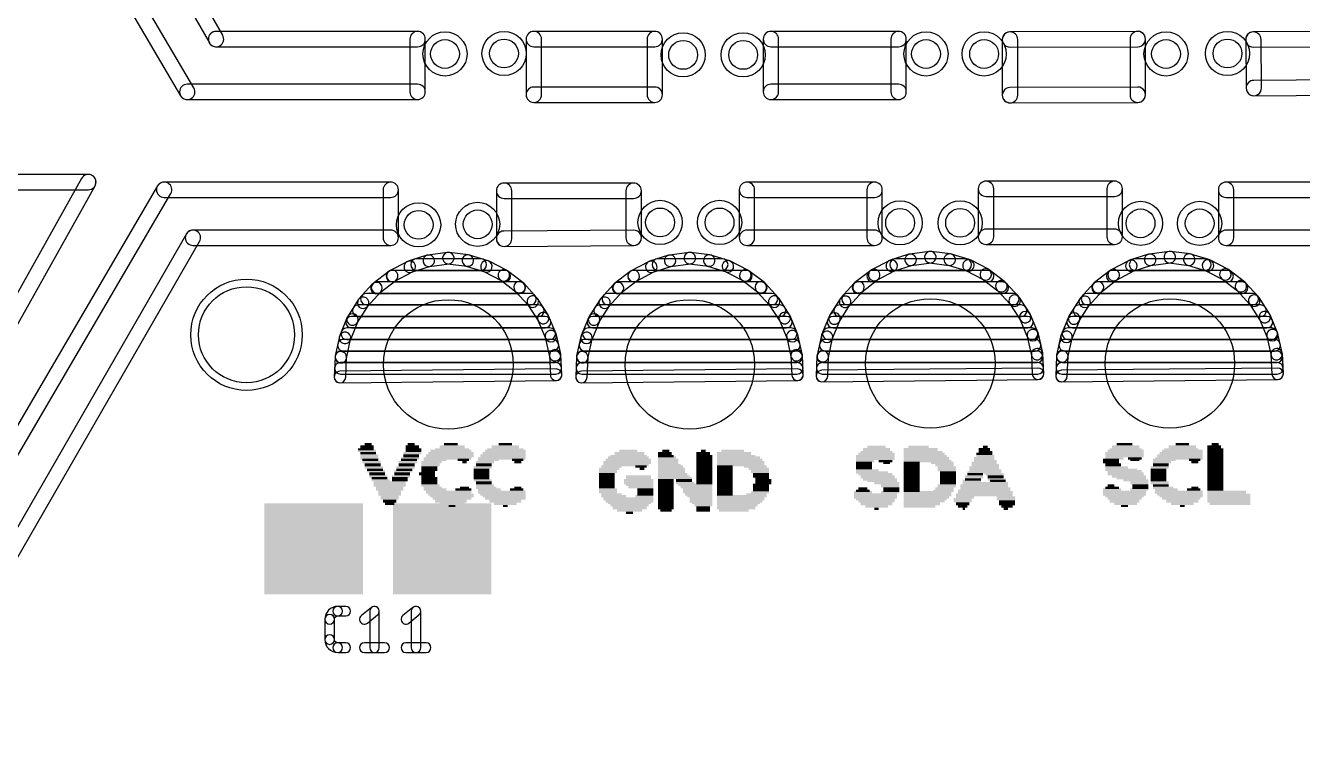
# Model space of a CAD drawing. Extents: x 0.02 to 3.96, y 0.03 to 4.16.
# Drawn here: x 1.523 to 2.188, y 2.211 to 2.591 of the extents above; entities that cross this region are included whole.
import ezdxf

# ---------------------------------------------------------------- set-up
doc = ezdxf.new("R2010")
doc.units = 0
for name, color, linetype in [('17', 82, 'CONTINUOUS'), ('20', 253, 'CONTINUOUS'), ('21', 253, 'CONTINUOUS'), ('25', 253, 'CONTINUOUS'), ('29', 253, 'CONTINUOUS')]:
    doc.layers.add(name, color=color, linetype=linetype)

# ---------------------------------------------------------------- blocks, each defined once
blk = doc.blocks.new('RECT')
blk.add_solid([(-0.5, -0.5), (0.5, -0.5), (-0.5, 0.5), (0.5, 0.5)])
blk = doc.blocks.new('ROUNDP')
blk.add_circle((0, 0), 0.5)

msp = doc.modelspace()

# ---------------------------------------------------------------- linework, layer by layer
at = {"layer": '20'}
for points in [[(1.563534, 2.677004), (1.618534, 2.581504, 1), (1.625466, 2.585496), (1.570466, 2.680996, 1)], [(1.610448, 2.558028), (1.545448, 2.668528, 1), (1.538552, 2.664472), (1.603552, 2.553972, 1)], [(1.622, 2.5795), (1.727, 2.5795, 1), (1.727, 2.5875), (1.622, 2.5875, 1)], [(1.723, 2.5835), (1.723, 2.556, 1), (1.731, 2.556), (1.731, 2.5835, 1)], [(1.7875, 2.5795), (1.8505, 2.5795, 1), (1.8505, 2.5875), (1.7875, 2.5875, 1)], [(1.7915, 2.5545), (1.7915, 2.5835, 1), (1.7835, 2.5835), (1.7835, 2.5545, 1)], [(1.8465, 2.5835), (1.8465, 2.5545, 1), (1.8545, 2.5545), (1.8545, 2.5835, 1)], [(1.911, 2.5795), (1.9775, 2.5795, 1), (1.9775, 2.5875), (1.911, 2.5875, 1)], [(1.915, 2.556), (1.915, 2.5835, 1), (1.907, 2.5835), (1.907, 2.556, 1)], [(1.9735, 2.5835), (1.9735, 2.556, 1), (1.9815, 2.556), (1.9815, 2.5835, 1)], [(2.035515, 2.57925), (2.102015, 2.5795, 1), (2.101985, 2.5875), (2.035485, 2.58725, 1)], [(2.0395, 2.55425), (2.0395, 2.58325, 1), (2.0315, 2.58325), (2.0315, 2.55425, 1)], [(2.098, 2.5835), (2.098, 2.5545, 1), (2.106, 2.5545), (2.106, 2.5835, 1)], [(2.162265, 2.57925), (2.228515, 2.5795, 1), (2.228485, 2.5875), (2.162235, 2.58725, 1)], [(2.1665, 2.55804), (2.16625, 2.58329, 1), (2.15825, 2.58321), (2.1585, 2.55796, 1)], [(2.22847, 2.5625), (2.16247, 2.562, 1), (2.16253, 2.554), (2.22853, 2.5545, 1)], [(1.727, 2.56), (1.607, 2.56, 1), (1.607, 2.552), (1.727, 2.552, 1)], [(1.8505, 2.5585), (1.7875, 2.5585, 1), (1.7875, 2.5505), (1.8505, 2.5505, 1)], [(1.9775, 2.56), (1.911, 2.56, 1), (1.911, 2.552), (1.9775, 2.552, 1)], [(2.101985, 2.5585), (2.035485, 2.55825, 1), (2.035515, 2.55025), (2.102015, 2.5505, 1)], [(1.591547, 2.507019), (1.176547, 1.797019, 1), (1.183453, 1.792981), (1.598453, 2.502981, 1)], [(1.328, 2.505), (1.5555, 2.505, 1), (1.5555, 2.513), (1.328, 2.513, 1)], [(1.55201, 2.510954), (1.42101, 2.276954, 1), (1.42799, 2.273046), (1.55899, 2.507046, 1)], [(1.713, 2.509), (1.595, 2.509, 1), (1.595, 2.501), (1.713, 2.501, 1)], [(1.717, 2.48), (1.717, 2.505, 1), (1.709, 2.505), (1.709, 2.48, 1)], [(1.776, 2.4795), (1.776, 2.5045, 1), (1.768, 2.5045), (1.768, 2.4795, 1)], [(1.772, 2.5005), (1.8395, 2.5005, 1), (1.8395, 2.5085), (1.772, 2.5085, 1)], [(1.8355, 2.5045), (1.8355, 2.48, 1), (1.8435, 2.48), (1.8435, 2.5045, 1)], [(1.9025, 2.48), (1.9025, 2.505, 1), (1.8945, 2.505), (1.8945, 2.48, 1)], [(1.8985, 2.501), (1.965, 2.501, 1), (1.965, 2.509), (1.8985, 2.509, 1)], [(1.961, 2.505), (1.961, 2.48, 1), (1.969, 2.48), (1.969, 2.505, 1)], [(2.027, 2.4805), (2.027, 2.5055, 1), (2.019, 2.5055), (2.019, 2.4805, 1)], [(2.023, 2.5015), (2.09, 2.5015, 1), (2.09, 2.5095), (2.023, 2.5095, 1)], [(2.086, 2.5055), (2.086, 2.4805, 1), (2.094, 2.4805), (2.094, 2.5055, 1)], [(2.152, 2.48), (2.152, 2.505, 1), (2.144, 2.505), (2.144, 2.48, 1)], [(2.148, 2.501), (2.2185, 2.501, 1), (2.2185, 2.509), (2.148, 2.509, 1)], [(1.606534, 2.481996), (1.226534, 1.821996, 1), (1.233466, 1.818004), (1.613466, 2.478004, 1)], [(1.61, 2.476), (1.713, 2.476, 1), (1.713, 2.484), (1.61, 2.484, 1)], [(1.77203, 2.4755), (1.83953, 2.476, 1), (1.83947, 2.484), (1.77197, 2.4835, 1)], [(1.8985, 2.476), (1.965, 2.476, 1), (1.965, 2.484), (1.8985, 2.484, 1)], [(2.023, 2.4765), (2.09, 2.4765, 1), (2.09, 2.4845), (2.023, 2.4845, 1)], [(2.148, 2.476), (2.2185, 2.476, 1), (2.2185, 2.484), (2.148, 2.484, 1)]]:
    msp.add_lwpolyline(points, format="xyb", close=True, dxfattribs=at)
for centre, radius in [((1.74125, 2.57575), 0.0075), ((1.772, 2.576), 0.0075), ((1.86525, 2.57525), 0.0075), ((1.8965, 2.57525), 0.0075), ((1.99175, 2.57575), 0.0075), ((2.022, 2.57575), 0.0075), ((2.11675, 2.57575), 0.0075), ((2.14875, 2.576), 0.0075), ((1.7275, 2.48675), 0.0075), ((1.75825, 2.487), 0.0075), ((1.85325, 2.488), 0.0075), ((1.88425, 2.488), 0.0075), ((1.97825, 2.48775), 0.0075), ((2.0095, 2.48775), 0.0075), ((2.1035, 2.4875), 0.0075), ((2.13425, 2.4875), 0.0075), ((1.637865, 2.429474), 0.025)]:
    msp.add_circle(centre, radius, dxfattribs=at)
at = {"layer": '25'}
for points in [[(1.685372, 2.282995, 1), (1.685372, 2.287995, 0.414205), (1.67865, 2.281273, 1), (1.68365, 2.281273, -0.414205)], [(1.685372, 2.282995, 1), (1.685372, 2.287995, 0.414205), (1.67865, 2.281273, 1), (1.68365, 2.281273, -0.414205)], [(1.685372, 2.282995), (1.689595, 2.282995, 1), (1.689595, 2.287995), (1.685372, 2.287995, 1)], [(1.685372, 2.282995), (1.689595, 2.282995, 1), (1.689595, 2.287995), (1.685372, 2.287995, 1)], [(1.700825, 2.279321), (1.706103, 2.283543, 1), (1.702979, 2.287447), (1.697701, 2.283225, 1)], [(1.700825, 2.279321), (1.706103, 2.283543, 1), (1.702979, 2.287447), (1.697701, 2.283225, 1)], [(1.702041, 2.285495), (1.702041, 2.266495, 1), (1.707041, 2.266495), (1.707041, 2.285495, 1)], [(1.702041, 2.285495), (1.702041, 2.266495, 1), (1.707041, 2.266495), (1.707041, 2.285495, 1)], [(1.722425, 2.279321), (1.727702, 2.283543, 1), (1.724579, 2.287447), (1.719301, 2.283225, 1)], [(1.722425, 2.279321), (1.727702, 2.283543, 1), (1.724579, 2.287447), (1.719301, 2.283225, 1)], [(1.723641, 2.285495), (1.723641, 2.266495, 1), (1.728641, 2.266495), (1.728641, 2.285495, 1)], [(1.723641, 2.285495), (1.723641, 2.266495, 1), (1.728641, 2.266495), (1.728641, 2.285495, 1)], [(1.68365, 2.270717), (1.68365, 2.281273, 1), (1.67865, 2.281273), (1.67865, 2.270717, 1)], [(1.68365, 2.270717), (1.68365, 2.281273, 1), (1.67865, 2.281273), (1.67865, 2.270717, 1)], [(1.68365, 2.270717, 1), (1.67865, 2.270717, 0.414214), (1.685372, 2.263995, 1), (1.685372, 2.268995, -0.414214)], [(1.68365, 2.270717, 1), (1.67865, 2.270717, 0.414214), (1.685372, 2.263995, 1), (1.685372, 2.268995, -0.414214)], [(1.689595, 2.268995), (1.685372, 2.268995, 1), (1.685372, 2.263995), (1.689595, 2.263995, 1)], [(1.689595, 2.268995), (1.685372, 2.268995, 1), (1.685372, 2.263995), (1.689595, 2.263995, 1)], [(1.699263, 2.263995), (1.709819, 2.263995, 1), (1.709819, 2.268995), (1.699263, 2.268995, 1)], [(1.699263, 2.263995), (1.709819, 2.263995, 1), (1.709819, 2.268995), (1.699263, 2.268995, 1)], [(1.720863, 2.263995), (1.731418, 2.263995, 1), (1.731418, 2.268995), (1.720863, 2.268995, 1)], [(1.720863, 2.263995), (1.731418, 2.263995, 1), (1.731418, 2.268995), (1.720863, 2.268995, 1)]]:
    msp.add_lwpolyline(points, format="xyb", close=True, dxfattribs=at)
at = {"layer": '29'}
for points in [[(1.721526, 2.467546), (1.712376, 2.462751, 1), (1.715161, 2.457436), (1.724311, 2.462232, 1)], [(1.731852, 2.470882), (1.722008, 2.467748, 1), (1.723828, 2.462031), (1.733672, 2.465164, 1)], [(1.726408, 2.463), (1.759889, 2.463, 1), (1.759889, 2.469), (1.726408, 2.469, 1)], [(1.7426, 2.472373), (1.732362, 2.470996, 1), (1.733162, 2.46505), (1.7434, 2.466427, 1)], [(1.75349, 2.471084), (1.74338, 2.472376, 1), (1.74262, 2.466424), (1.75273, 2.465133, 1)], [(1.763733, 2.467946), (1.754001, 2.470973, 1), (1.752219, 2.465244), (1.761951, 2.462217, 1)], [(1.773276, 2.463076), (1.764217, 2.467748, 1), (1.761467, 2.462415), (1.770526, 2.457744, 1)], [(1.847276, 2.467546), (1.838126, 2.462751, 1), (1.840911, 2.457436), (1.850061, 2.462232, 1)], [(1.857602, 2.470882), (1.847758, 2.467748, 1), (1.849578, 2.462031), (1.859422, 2.465164, 1)], [(1.852158, 2.463), (1.885639, 2.463, 1), (1.885639, 2.469), (1.852158, 2.469, 1)], [(1.86835, 2.472373), (1.858112, 2.470996, 1), (1.858912, 2.46505), (1.86915, 2.466427, 1)], [(1.87924, 2.471084), (1.86913, 2.472376, 1), (1.86837, 2.466424), (1.87848, 2.465133, 1)], [(1.889483, 2.467946), (1.879751, 2.470973, 1), (1.877969, 2.465244), (1.887701, 2.462217, 1)], [(1.899026, 2.463076), (1.889967, 2.467748, 1), (1.887217, 2.462415), (1.896276, 2.457744, 1)], [(1.972526, 2.468046), (1.963376, 2.463251, 1), (1.966161, 2.457936), (1.975311, 2.462732, 1)], [(1.982852, 2.471382), (1.973008, 2.468248, 1), (1.974828, 2.462531), (1.984672, 2.465664, 1)], [(1.975837, 2.463), (2.012496, 2.463, 1), (2.012496, 2.469), (1.975837, 2.469, 1)], [(1.9936, 2.472873), (1.983362, 2.471496, 1), (1.984162, 2.46555), (1.9944, 2.466927, 1)], [(2.00449, 2.471584), (1.99438, 2.472876, 1), (1.99362, 2.466924), (2.00373, 2.465633, 1)], [(2.014733, 2.468446), (2.005001, 2.471473, 1), (2.003219, 2.465744), (2.012951, 2.462717, 1)], [(2.024276, 2.463576), (2.015217, 2.468248, 1), (2.012467, 2.462915), (2.021526, 2.458244, 1)], [(2.097276, 2.468046), (2.088126, 2.463251, 1), (2.090911, 2.457936), (2.100061, 2.462732, 1)], [(2.107602, 2.471382), (2.097758, 2.468248, 1), (2.099578, 2.462531), (2.109422, 2.465664, 1)], [(2.100587, 2.463), (2.137246, 2.463, 1), (2.137246, 2.469), (2.100587, 2.469, 1)], [(2.11835, 2.472873), (2.108112, 2.471496, 1), (2.108912, 2.46555), (2.11915, 2.466927, 1)], [(2.12924, 2.471584), (2.11913, 2.472876, 1), (2.11837, 2.466924), (2.12848, 2.465633, 1)], [(2.139483, 2.468446), (2.129751, 2.471473, 1), (2.127969, 2.465744), (2.137701, 2.462717, 1)], [(2.149026, 2.463576), (2.139967, 2.468248, 1), (2.137217, 2.462915), (2.146276, 2.458244, 1)], [(1.711936, 2.462469), (1.703758, 2.456157, 1), (1.707423, 2.451407), (1.715601, 2.457719, 1)], [(1.713647, 2.457), (1.77244, 2.457, 1), (1.77244, 2.463), (1.713647, 2.463, 1)], [(1.781828, 2.456624), (1.773718, 2.462797, 1), (1.770084, 2.458023), (1.778194, 2.45185, 1)], [(1.837686, 2.462469), (1.829508, 2.456157, 1), (1.833173, 2.451407), (1.841351, 2.457719, 1)], [(1.839397, 2.457), (1.89819, 2.457, 1), (1.89819, 2.463), (1.839397, 2.463, 1)], [(1.907578, 2.456624), (1.899468, 2.462797, 1), (1.895834, 2.458023), (1.903944, 2.45185, 1)], [(1.962936, 2.462969), (1.954758, 2.456657, 1), (1.958423, 2.451907), (1.966601, 2.458219, 1)], [(1.963999, 2.457), (2.024097, 2.457, 1), (2.024097, 2.463), (1.963999, 2.463, 1)], [(2.032828, 2.457124), (2.024718, 2.463297, 1), (2.021084, 2.458523), (2.029194, 2.45235, 1)], [(2.087686, 2.462969), (2.079508, 2.456657, 1), (2.083173, 2.451907), (2.091351, 2.458219, 1)], [(2.088749, 2.457), (2.148847, 2.457, 1), (2.148847, 2.463), (2.088749, 2.463, 1)], [(2.157578, 2.457124), (2.149468, 2.463297, 1), (2.145834, 2.458523), (2.153944, 2.45235, 1)], [(1.703373, 2.455803), (1.696415, 2.448167, 1), (1.70085, 2.444126), (1.707808, 2.451762, 1)], [(1.705873, 2.451), (1.780229, 2.451, 1), (1.780229, 2.457), (1.705873, 2.457, 1)], [(1.78913, 2.448784), (1.782215, 2.456272, 1), (1.777807, 2.452201), (1.784722, 2.444713, 1)], [(1.829123, 2.455803), (1.822165, 2.448167, 1), (1.8266, 2.444126), (1.833558, 2.451762, 1)], [(1.831623, 2.451), (1.905979, 2.451, 1), (1.905979, 2.457), (1.831623, 2.457, 1)], [(1.91488, 2.448784), (1.907965, 2.456272, 1), (1.903557, 2.452201), (1.910472, 2.444713, 1)], [(1.954373, 2.456303), (1.947415, 2.448667, 1), (1.95185, 2.444626), (1.958808, 2.452262, 1)], [(1.956333, 2.451), (2.031691, 2.451, 1), (2.031691, 2.457), (1.956333, 2.457, 1)], [(2.04013, 2.449284), (2.033215, 2.456772, 1), (2.028807, 2.452701), (2.035722, 2.445213, 1)], [(2.079123, 2.456303), (2.072165, 2.448667, 1), (2.0766, 2.444626), (2.083558, 2.452262, 1)], [(2.081083, 2.451), (2.156441, 2.451, 1), (2.156441, 2.457), (2.081083, 2.457, 1)], [(2.16488, 2.449284), (2.157965, 2.456772, 1), (2.153557, 2.452701), (2.160472, 2.445213, 1)], [(1.696098, 2.447751), (1.690572, 2.439023, 1), (1.695641, 2.435813), (1.701167, 2.444541, 1)], [(1.700322, 2.445), (1.78577, 2.445, 1), (1.78577, 2.451), (1.700322, 2.451, 1)], [(1.794959, 2.439796), (1.78945, 2.44837, 1), (1.784402, 2.445127), (1.789911, 2.436552, 1)], [(1.821848, 2.447751), (1.816322, 2.439023, 1), (1.821391, 2.435813), (1.826917, 2.444541, 1)], [(1.826072, 2.445), (1.91152, 2.445, 1), (1.91152, 2.451), (1.826072, 2.451, 1)], [(1.920709, 2.439796), (1.9152, 2.44837, 1), (1.910152, 2.445127), (1.915661, 2.436552, 1)], [(1.947098, 2.448251), (1.941572, 2.439523, 1), (1.946641, 2.436313), (1.952167, 2.445041, 1)], [(1.950866, 2.445), (2.037232, 2.445, 1), (2.037232, 2.451), (1.950866, 2.451, 1)], [(2.045959, 2.440296), (2.04045, 2.44887, 1), (2.035402, 2.445627), (2.040911, 2.437052, 1)], [(2.071848, 2.448251), (2.066322, 2.439523, 1), (2.071391, 2.436313), (2.076917, 2.445041, 1)], [(2.075616, 2.445), (2.161982, 2.445, 1), (2.161982, 2.451), (2.075616, 2.451, 1)], [(2.170709, 2.440296), (2.1652, 2.44887, 1), (2.160152, 2.445627), (2.165661, 2.437052, 1)], [(1.696007, 2.439), (1.789977, 2.439, 1), (1.789977, 2.445), (1.696007, 2.445, 1)], [(1.799139, 2.429932), (1.795202, 2.439333, 1), (1.789668, 2.437015), (1.793605, 2.427614, 1)], [(1.821757, 2.439), (1.915727, 2.439, 1), (1.915727, 2.445), (1.821757, 2.445, 1)], [(1.924889, 2.429932), (1.920952, 2.439333, 1), (1.915418, 2.437015), (1.919355, 2.427614, 1)], [(1.941331, 2.439059), (1.937405, 2.429504, 1), (1.942955, 2.427223), (1.946881, 2.436778, 1)], [(1.946691, 2.439), (2.041298, 2.439, 1), (2.041298, 2.445), (1.946691, 2.445, 1)], [(2.050139, 2.430432), (2.046202, 2.439833, 1), (2.040668, 2.437515), (2.044605, 2.428114, 1)], [(2.066081, 2.439059), (2.062155, 2.429504, 1), (2.067705, 2.427223), (2.071631, 2.436778, 1)], [(2.071441, 2.439), (2.166048, 2.439, 1), (2.166048, 2.445), (2.071441, 2.445, 1)], [(2.174889, 2.430432), (2.170952, 2.439833, 1), (2.165418, 2.437515), (2.169355, 2.428114, 1)], [(1.690331, 2.438559), (1.686405, 2.429004, 1), (1.691955, 2.426723), (1.695881, 2.436278, 1)], [(1.692523, 2.433), (1.793345, 2.433, 1), (1.793345, 2.439), (1.692523, 2.439, 1)], [(1.816081, 2.438559), (1.812155, 2.429004, 1), (1.817705, 2.426723), (1.821631, 2.436278, 1)], [(1.818273, 2.433), (1.919095, 2.433, 1), (1.919095, 2.439), (1.818273, 2.439, 1)], [(1.943318, 2.433), (2.044555, 2.433, 1), (2.044555, 2.439), (1.943318, 2.439, 1)], [(2.068068, 2.433), (2.169305, 2.433, 1), (2.169305, 2.439), (2.068068, 2.439, 1)], [(1.686249, 2.428504), (1.684041, 2.418413, 1), (1.689903, 2.41713), (1.69211, 2.427222, 1)], [(1.690058, 2.427), (1.795858, 2.427, 1), (1.795858, 2.433), (1.690058, 2.433, 1)], [(1.801543, 2.419491), (1.799298, 2.429433, 1), (1.793445, 2.428112), (1.79569, 2.41817, 1)], [(1.811999, 2.428504), (1.809791, 2.418413, 1), (1.815653, 2.41713), (1.81786, 2.427222, 1)], [(1.815808, 2.427), (1.921608, 2.427, 1), (1.921608, 2.433), (1.815808, 2.433, 1)], [(1.927293, 2.419491), (1.925048, 2.429433, 1), (1.919195, 2.428112), (1.92144, 2.41817, 1)], [(1.937249, 2.429004), (1.935041, 2.418913, 1), (1.940903, 2.41763), (1.94311, 2.427722, 1)], [(1.940852, 2.427), (2.047067, 2.427, 1), (2.047067, 2.433), (1.940852, 2.433, 1)], [(2.052543, 2.419991), (2.050298, 2.429933, 1), (2.044445, 2.428612), (2.04669, 2.41867, 1)], [(2.061999, 2.429004), (2.059791, 2.418913, 1), (2.065653, 2.41763), (2.06786, 2.427722, 1)], [(2.065602, 2.427), (2.171817, 2.427, 1), (2.171817, 2.433), (2.065602, 2.433, 1)], [(2.177293, 2.419991), (2.175048, 2.429933, 1), (2.169195, 2.428612), (2.17144, 2.41867, 1)], [(1.683974, 2.417894), (1.683553, 2.407572, 1), (1.689548, 2.407327), (1.689969, 2.417649, 1)], [(1.687022, 2.415), (1.798656, 2.415, 1), (1.798656, 2.421), (1.687022, 2.421, 1)], [(1.688335, 2.421), (1.797449, 2.421, 1), (1.797449, 2.427), (1.688335, 2.427, 1)], [(1.802097, 2.408792), (1.801613, 2.418973, 1), (1.79562, 2.418688), (1.796103, 2.408508, 1)], [(1.809724, 2.417894), (1.809303, 2.407572, 1), (1.815298, 2.407327), (1.815719, 2.417649, 1)], [(1.812772, 2.415), (1.924406, 2.415, 1), (1.924406, 2.421), (1.812772, 2.421, 1)], [(1.814085, 2.421), (1.923199, 2.421, 1), (1.923199, 2.427), (1.814085, 2.427, 1)], [(1.927847, 2.408792), (1.927363, 2.418973, 1), (1.92137, 2.418688), (1.921853, 2.408508, 1)], [(1.934974, 2.418394), (1.934553, 2.408072, 1), (1.940548, 2.407827), (1.940969, 2.418149, 1)], [(1.937961, 2.415), (2.04968, 2.415, 1), (2.04968, 2.421), (1.937961, 2.421, 1)], [(1.939225, 2.421), (2.048562, 2.421, 1), (2.048562, 2.427), (1.939225, 2.427, 1)], [(2.053097, 2.409292), (2.052613, 2.419473, 1), (2.04662, 2.419188), (2.047103, 2.409008, 1)], [(2.059724, 2.418394), (2.059303, 2.408072, 1), (2.065298, 2.407827), (2.065719, 2.418149, 1)], [(2.062711, 2.415), (2.17443, 2.415, 1), (2.17443, 2.421), (2.062711, 2.421, 1)], [(2.063975, 2.421), (2.173312, 2.421, 1), (2.173312, 2.427), (2.063975, 2.427, 1)], [(2.177847, 2.409292), (2.177363, 2.419473, 1), (2.17137, 2.419188), (2.171853, 2.409008, 1)], [(1.686736, 2.409), (1.798941, 2.409, 1), (1.798941, 2.415), (1.686736, 2.415, 1)], [(1.812486, 2.409), (1.924691, 2.409, 1), (1.924691, 2.415), (1.812486, 2.415, 1)], [(1.937716, 2.409), (2.049965, 2.409, 1), (2.049965, 2.415), (1.937716, 2.415, 1)], [(2.062466, 2.409), (2.174715, 2.409, 1), (2.174715, 2.415), (2.062466, 2.415, 1)], [(1.686582, 2.40445), (1.799132, 2.40565, 1), (1.799068, 2.41165), (1.686518, 2.41045, 1)], [(1.812332, 2.40445), (1.924882, 2.40565, 1), (1.924818, 2.41165), (1.812268, 2.41045, 1)], [(1.937582, 2.40495), (2.050132, 2.40615, 1), (2.050068, 2.41215), (1.937518, 2.41095, 1)], [(2.062332, 2.40495), (2.174882, 2.40615, 1), (2.174818, 2.41215), (2.062268, 2.41095, 1)]]:
    msp.add_lwpolyline(points, format="xyb", close=True, dxfattribs=at)
for centre, radius in [((1.74125, 2.57575), 0.0115), ((1.772, 2.576), 0.0115), ((1.99175, 2.57575), 0.0115), ((2.022, 2.57575), 0.0115), ((2.11675, 2.57575), 0.0115), ((2.14875, 2.576), 0.0115), ((1.86525, 2.57525), 0.0115), ((1.8965, 2.57525), 0.0115), ((1.7275, 2.48675), 0.0115), ((1.75825, 2.487), 0.0115), ((1.85325, 2.488), 0.0115), ((1.88425, 2.488), 0.0115), ((1.97825, 2.48775), 0.0115), ((2.0095, 2.48775), 0.0115), ((2.1035, 2.4875), 0.0115), ((2.13425, 2.4875), 0.0115), ((1.637865, 2.429474), 0.029)]:
    msp.add_circle(centre, radius, dxfattribs=at)

# ---------------------------------------------------------------- block references
at = {"layer": '17', "xscale": 0.0675, "yscale": 0.0675}
for p in [(1.743, 2.414), (1.743, 2.414), (1.86875, 2.414), (1.86875, 2.414), (1.994, 2.4145), (1.994, 2.4145), (2.11875, 2.4145), (2.11875, 2.4145)]:
    msp.add_blockref('ROUNDP', p, dxfattribs=at)
at = {"layer": '21'}
for p, xscale, yscale in [((1.700024, 2.369795), 0.008268, 0.001181), ((1.700614, 2.369008), 0.009449, 0.001181), ((1.700614, 2.371173), 0.007087, 0.001575), ((1.701205, 2.367827), 0.008268, 0.001181), ((1.701205, 2.372551), 0.003543, 0.001181), ((1.724236, 2.367827), 0.009449, 0.001181), ((1.724236, 2.371173), 0.007087, 0.001575), ((1.724827, 2.369795), 0.008268, 0.001181), ((1.724827, 2.369008), 0.008268, 0.001181), ((1.723646, 2.372551), 0.003543, 0.001181), ((1.744315, 2.367827), 0.023622, 0.001181), ((1.744315, 2.369008), 0.02126, 0.001181), ((1.744906, 2.369795), 0.017717, 0.001181), ((1.744906, 2.371173), 0.012992, 0.001575), ((1.744315, 2.372551), 0.007087, 0.001181), ((1.772071, 2.367827), 0.022441, 0.001181), ((1.772661, 2.369008), 0.02126, 0.001181), ((1.772661, 2.369795), 0.018898, 0.001181), ((1.772661, 2.371173), 0.014173, 0.001575), ((1.772661, 2.372551), 0.007087, 0.001181), ((1.83736, 2.367673), 0.015354, 0.001575), ((1.83677, 2.369051), 0.009449, 0.001181), ((1.855667, 2.367673), 0.007087, 0.001575), ((1.856258, 2.369051), 0.003543, 0.001181), ((1.875746, 2.367673), 0.007087, 0.001575), ((1.875746, 2.369051), 0.002362, 0.001181), ((1.891691, 2.367673), 0.017717, 0.001575), ((1.8911, 2.369051), 0.011811, 0.001181), ((1.965976, 2.367508), 0.018898, 0.001181), ((1.965976, 2.368295), 0.016535, 0.001181), ((1.965976, 2.369673), 0.014173, 0.001575), ((1.965976, 2.371051), 0.009449, 0.001181), ((1.989008, 2.369673), 0.017717, 0.001575), ((1.990189, 2.368295), 0.020079, 0.001181), ((1.99078, 2.367508), 0.02126, 0.001181), ((1.987827, 2.371051), 0.01063, 0.001181), ((2.022079, 2.367508), 0.008268, 0.001181), ((2.022669, 2.368295), 0.007087, 0.001181), ((2.022079, 2.369673), 0.005906, 0.001575), ((2.022669, 2.371051), 0.002362, 0.001181), ((2.095136, 2.367827), 0.020079, 0.001181), ((2.095136, 2.367827), 0.020079, 0.001181), ((2.095726, 2.369008), 0.018898, 0.001181), ((2.095726, 2.369008), 0.018898, 0.001181), ((2.095726, 2.369795), 0.016535, 0.001181), ((2.095726, 2.369795), 0.016535, 0.001181), ((2.095726, 2.371173), 0.014173, 0.001575), ((2.095726, 2.371173), 0.014173, 0.001575), ((2.095136, 2.372551), 0.008268, 0.001181), ((2.095136, 2.372551), 0.008268, 0.001181), ((2.124663, 2.367827), 0.022441, 0.001181), ((2.124663, 2.367827), 0.022441, 0.001181), ((2.125254, 2.369008), 0.02126, 0.001181), ((2.125254, 2.369008), 0.02126, 0.001181), ((2.124663, 2.369795), 0.017717, 0.001181), ((2.124663, 2.369795), 0.017717, 0.001181), ((2.125254, 2.371173), 0.014173, 0.001575), ((2.125254, 2.371173), 0.014173, 0.001575), ((2.125254, 2.372551), 0.007087, 0.001181), ((2.125254, 2.372551), 0.007087, 0.001181), ((2.141789, 2.371173), 0.007087, 0.001575), ((2.141789, 2.371173), 0.007087, 0.001575), ((2.14238, 2.369795), 0.008268, 0.001181), ((2.14238, 2.369795), 0.008268, 0.001181), ((2.14238, 2.369008), 0.008268, 0.001181), ((2.14238, 2.369008), 0.008268, 0.001181), ((2.14238, 2.367827), 0.008268, 0.001181), ((2.14238, 2.367827), 0.008268, 0.001181), ((2.14238, 2.372551), 0.003543, 0.001181), ((2.14238, 2.372551), 0.003543, 0.001181), ((1.701795, 2.366449), 0.009449, 0.001575), ((1.701795, 2.365071), 0.009449, 0.001181), ((1.702386, 2.364283), 0.008268, 0.001181), ((1.702976, 2.363102), 0.009449, 0.001181), ((1.704157, 2.360346), 0.009449, 0.001181), ((1.703567, 2.361724), 0.008268, 0.001575), ((1.720693, 2.360346), 0.009449, 0.001181), ((1.721874, 2.363102), 0.009449, 0.001181), ((1.721283, 2.361724), 0.008268, 0.001575), ((1.723055, 2.365071), 0.009449, 0.001181), ((1.722465, 2.364283), 0.008268, 0.001181), ((1.723646, 2.366449), 0.008268, 0.001575), ((1.733685, 2.361724), 0.009449, 0.001575), ((1.733094, 2.360346), 0.008268, 0.001181), ((1.734276, 2.363102), 0.01063, 0.001181), ((1.742543, 2.365071), 0.024803, 0.001181), ((1.736047, 2.364283), 0.011811, 0.001181), ((1.743724, 2.366449), 0.024803, 0.001575), ((1.750811, 2.364283), 0.005906, 0.001181), ((1.751402, 2.363102), 0.002362, 0.001181), ((1.76085, 2.360346), 0.009449, 0.001181), ((1.762031, 2.363102), 0.009449, 0.001181), ((1.761441, 2.361724), 0.008268, 0.001575), ((1.763803, 2.364283), 0.01063, 0.001181), ((1.77089, 2.365071), 0.024803, 0.001181), ((1.77148, 2.366449), 0.023622, 0.001575), ((1.779157, 2.364283), 0.005906, 0.001181), ((1.779157, 2.363102), 0.003543, 0.001181), ((1.827911, 2.360783), 0.01063, 0.001181), ((1.836179, 2.362949), 0.024803, 0.001575), ((1.835589, 2.361571), 0.023622, 0.001181), ((1.83677, 2.364327), 0.023622, 0.001181), ((1.83677, 2.365508), 0.02126, 0.001181), ((1.83677, 2.366295), 0.018898, 0.001181), ((1.843266, 2.360783), 0.005906, 0.001181), ((1.856258, 2.366295), 0.008268, 0.001181), ((1.856848, 2.365508), 0.009449, 0.001181), ((1.857439, 2.364327), 0.01063, 0.001181), ((1.857439, 2.362949), 0.01063, 0.001575), ((1.85862, 2.360783), 0.012992, 0.001181), ((1.85803, 2.361571), 0.011811, 0.001181), ((1.876337, 2.366295), 0.008268, 0.001181), ((1.876337, 2.365508), 0.008268, 0.001181), ((1.876337, 2.364327), 0.008268, 0.001181), ((1.876337, 2.362949), 0.008268, 0.001575), ((1.876337, 2.361571), 0.008268, 0.001181), ((1.876337, 2.360783), 0.008268, 0.001181), ((1.894053, 2.365508), 0.022441, 0.001181), ((1.892872, 2.366295), 0.020079, 0.001181), ((1.894644, 2.364327), 0.023622, 0.001181), ((1.895234, 2.362949), 0.024803, 0.001575), ((1.895234, 2.361571), 0.024803, 0.001181), ((1.886967, 2.360783), 0.008268, 0.001181), ((1.902911, 2.360783), 0.011811, 0.001181), ((1.960071, 2.363571), 0.009449, 0.001181), ((1.95948, 2.362783), 0.008268, 0.001181), ((1.95948, 2.361602), 0.008268, 0.001181), ((1.95948, 2.360224), 0.008268, 0.001575), ((1.965386, 2.366327), 0.020079, 0.001181), ((1.965386, 2.364949), 0.020079, 0.001575), ((1.970701, 2.363571), 0.007087, 0.001181), ((1.971291, 2.362783), 0.003543, 0.001181), ((1.984283, 2.362783), 0.008268, 0.001181), ((1.984283, 2.361602), 0.008268, 0.001181), ((1.984283, 2.360224), 0.008268, 0.001575), ((1.99137, 2.366327), 0.022441, 0.001181), ((1.991961, 2.364949), 0.023622, 0.001575), ((1.992551, 2.363571), 0.024803, 0.001181), ((2.000228, 2.362783), 0.011811, 0.001181), ((2.001409, 2.361602), 0.009449, 0.001181), ((2.002591, 2.360224), 0.009449, 0.001575), ((2.022079, 2.360224), 0.015354, 0.001575), ((2.022669, 2.361602), 0.014173, 0.001181), ((2.022079, 2.362783), 0.012992, 0.001181), ((2.022079, 2.364949), 0.01063, 0.001575), ((2.022669, 2.363571), 0.011811, 0.001181), ((2.022669, 2.366327), 0.009449, 0.001181), ((2.088049, 2.364283), 0.008268, 0.001181), ((2.088049, 2.364283), 0.008268, 0.001181), ((2.088049, 2.363102), 0.008268, 0.001181), ((2.088049, 2.363102), 0.008268, 0.001181), ((2.08923, 2.361724), 0.008268, 0.001575), ((2.08923, 2.361724), 0.008268, 0.001575), ((2.095136, 2.366449), 0.020079, 0.001575), ((2.095136, 2.366449), 0.020079, 0.001575), ((2.089821, 2.365071), 0.009449, 0.001181), ((2.089821, 2.365071), 0.009449, 0.001181), ((2.091002, 2.360346), 0.011811, 0.001181), ((2.091002, 2.360346), 0.011811, 0.001181), ((2.100451, 2.365071), 0.007087, 0.001181), ((2.100451, 2.365071), 0.007087, 0.001181), ((2.100451, 2.364283), 0.004724, 0.001181), ((2.100451, 2.364283), 0.004724, 0.001181), ((2.113443, 2.360346), 0.009449, 0.001181), ((2.113443, 2.360346), 0.009449, 0.001181), ((2.114033, 2.361724), 0.008268, 0.001575), ((2.114033, 2.361724), 0.008268, 0.001575), ((2.115805, 2.364283), 0.011811, 0.001181), ((2.115805, 2.364283), 0.011811, 0.001181), ((2.114624, 2.363102), 0.009449, 0.001181), ((2.114624, 2.363102), 0.009449, 0.001181), ((2.123482, 2.365071), 0.024803, 0.001181), ((2.123482, 2.365071), 0.024803, 0.001181), ((2.124073, 2.366449), 0.023622, 0.001575), ((2.124073, 2.366449), 0.023622, 0.001575), ((2.13175, 2.364283), 0.005906, 0.001181), ((2.13175, 2.364283), 0.005906, 0.001181), ((2.13175, 2.363102), 0.003543, 0.001181), ((2.13175, 2.363102), 0.003543, 0.001181), ((2.14238, 2.366449), 0.008268, 0.001575), ((2.14238, 2.366449), 0.008268, 0.001575), ((2.14238, 2.365071), 0.008268, 0.001181), ((2.14238, 2.365071), 0.008268, 0.001181), ((2.14238, 2.364283), 0.008268, 0.001181), ((2.14238, 2.364283), 0.008268, 0.001181), ((2.14238, 2.363102), 0.008268, 0.001181), ((2.14238, 2.363102), 0.008268, 0.001181), ((2.14238, 2.361724), 0.008268, 0.001575), ((2.14238, 2.361724), 0.008268, 0.001575), ((2.14238, 2.360346), 0.008268, 0.001181), ((2.14238, 2.360346), 0.008268, 0.001181), ((1.704748, 2.359165), 0.008268, 0.001181), ((1.705339, 2.358378), 0.009449, 0.001181), ((1.705929, 2.357), 0.008268, 0.001575), ((1.70652, 2.355622), 0.009449, 0.001181), ((1.70711, 2.354835), 0.008268, 0.001181), ((1.707701, 2.353654), 0.009449, 0.001181), ((1.71774, 2.354835), 0.008268, 0.001181), ((1.71774, 2.353654), 0.008268, 0.001181), ((1.718331, 2.355622), 0.009449, 0.001181), ((1.719512, 2.358378), 0.009449, 0.001181), ((1.718921, 2.357), 0.008268, 0.001575), ((1.720102, 2.359165), 0.008268, 0.001181), ((1.731913, 2.357), 0.008268, 0.001575), ((1.733094, 2.359165), 0.008268, 0.001181), ((1.733094, 2.354835), 0.008268, 0.001181), ((1.733094, 2.353654), 0.008268, 0.001181), ((1.732504, 2.358378), 0.007087, 0.001181), ((1.732504, 2.355622), 0.007087, 0.001181), ((1.76026, 2.359165), 0.008268, 0.001181), ((1.76026, 2.358378), 0.008268, 0.001181), ((1.76026, 2.357), 0.008268, 0.001575), ((1.76026, 2.355622), 0.008268, 0.001181), ((1.76026, 2.354835), 0.008268, 0.001181), ((1.76085, 2.353654), 0.009449, 0.001181), ((1.82673, 2.359602), 0.01063, 0.001181), ((1.825549, 2.356846), 0.008268, 0.001181), ((1.825549, 2.355665), 0.008268, 0.001181), ((1.825549, 2.354878), 0.008268, 0.001181), ((1.825549, 2.3535), 0.008268, 0.001575), ((1.82614, 2.358224), 0.009449, 0.001575), ((1.842085, 2.3535), 0.015354, 0.001575), ((1.842085, 2.355665), 0.012992, 0.001181), ((1.842085, 2.354878), 0.012992, 0.001181), ((1.843856, 2.359602), 0.002362, 0.001181), ((1.860982, 2.354878), 0.017717, 0.001181), ((1.859211, 2.359602), 0.014173, 0.001181), ((1.859211, 2.358224), 0.014173, 0.001575), ((1.859801, 2.356846), 0.015354, 0.001181), ((1.860392, 2.355665), 0.016535, 0.001181), ((1.856258, 2.3535), 0.008268, 0.001575), ((1.865707, 2.3535), 0.008268, 0.001575), ((1.876337, 2.359602), 0.008268, 0.001181), ((1.876337, 2.358224), 0.008268, 0.001575), ((1.876337, 2.356846), 0.008268, 0.001181), ((1.876337, 2.355665), 0.008268, 0.001181), ((1.876337, 2.354878), 0.008268, 0.001181), ((1.876337, 2.3535), 0.008268, 0.001575), ((1.886967, 2.359602), 0.008268, 0.001181), ((1.886967, 2.358224), 0.008268, 0.001575), ((1.886967, 2.356846), 0.008268, 0.001181), ((1.886967, 2.355665), 0.008268, 0.001181), ((1.886967, 2.354878), 0.008268, 0.001181), ((1.886967, 2.3535), 0.008268, 0.001575), ((1.904683, 2.359602), 0.01063, 0.001181), ((1.905274, 2.358224), 0.009449, 0.001575), ((1.905864, 2.356846), 0.008268, 0.001181), ((1.905864, 2.355665), 0.008268, 0.001181), ((1.907045, 2.3535), 0.008268, 0.001575), ((1.906455, 2.354878), 0.007087, 0.001181), ((1.963614, 2.357665), 0.016535, 0.001181), ((1.961252, 2.358846), 0.011811, 0.001181), ((1.965386, 2.356878), 0.017717, 0.001181), ((1.966567, 2.3555), 0.017717, 0.001575), ((1.967748, 2.354122), 0.017717, 0.001181), ((1.984283, 2.358846), 0.008268, 0.001181), ((1.984283, 2.357665), 0.008268, 0.001181), ((1.984283, 2.356878), 0.008268, 0.001181), ((1.984283, 2.3555), 0.008268, 0.001575), ((1.984283, 2.354122), 0.008268, 0.001181), ((2.002591, 2.358846), 0.009449, 0.001181), ((2.003181, 2.357665), 0.008268, 0.001181), ((2.003181, 2.356878), 0.008268, 0.001181), ((2.003181, 2.3555), 0.008268, 0.001575), ((2.003181, 2.354122), 0.008268, 0.001181), ((2.016764, 2.3555), 0.009449, 0.001575), ((2.016173, 2.354122), 0.008268, 0.001181), ((2.017354, 2.356878), 0.008268, 0.001181), ((2.022079, 2.357665), 0.017717, 0.001181), ((2.022669, 2.358846), 0.016535, 0.001181), ((2.027394, 2.356878), 0.009449, 0.001181), ((2.027984, 2.3555), 0.008268, 0.001575), ((2.028575, 2.354122), 0.009449, 0.001181), ((2.093364, 2.359165), 0.016535, 0.001181), ((2.093364, 2.359165), 0.016535, 0.001181), ((2.095726, 2.357), 0.018898, 0.001575), ((2.095726, 2.357), 0.018898, 0.001575), ((2.095136, 2.358378), 0.017717, 0.001181), ((2.095136, 2.358378), 0.017717, 0.001181), ((2.097498, 2.355622), 0.017717, 0.001181), ((2.097498, 2.355622), 0.017717, 0.001181), ((2.098679, 2.354835), 0.015354, 0.001181), ((2.098679, 2.354835), 0.015354, 0.001181), ((2.101041, 2.353654), 0.012992, 0.001181), ((2.101041, 2.353654), 0.012992, 0.001181), ((2.112852, 2.359165), 0.008268, 0.001181), ((2.112852, 2.359165), 0.008268, 0.001181), ((2.112852, 2.358378), 0.008268, 0.001181), ((2.112852, 2.358378), 0.008268, 0.001181), ((2.112852, 2.357), 0.008268, 0.001575), ((2.112852, 2.357), 0.008268, 0.001575), ((2.112852, 2.355622), 0.008268, 0.001181), ((2.112852, 2.355622), 0.008268, 0.001181), ((2.112852, 2.354835), 0.008268, 0.001181), ((2.112852, 2.354835), 0.008268, 0.001181), ((2.112852, 2.353654), 0.008268, 0.001181), ((2.112852, 2.353654), 0.008268, 0.001181), ((2.14238, 2.359165), 0.008268, 0.001181), ((2.14238, 2.359165), 0.008268, 0.001181), ((2.14238, 2.358378), 0.008268, 0.001181), ((2.14238, 2.358378), 0.008268, 0.001181), ((2.14238, 2.357), 0.008268, 0.001575), ((2.14238, 2.357), 0.008268, 0.001575), ((2.14238, 2.355622), 0.008268, 0.001181), ((2.14238, 2.355622), 0.008268, 0.001181), ((2.14238, 2.354835), 0.008268, 0.001181), ((2.14238, 2.354835), 0.008268, 0.001181), ((2.14238, 2.353654), 0.008268, 0.001181), ((2.14238, 2.353654), 0.008268, 0.001181), ((1.712425, 2.352276), 0.016535, 0.001575), ((1.712425, 2.350898), 0.016535, 0.001181), ((1.712425, 2.349717), 0.014173, 0.001181), ((1.712425, 2.348929), 0.014173, 0.001181), ((1.712425, 2.347551), 0.011811, 0.001575), ((1.733094, 2.352276), 0.008268, 0.001575), ((1.733685, 2.350898), 0.009449, 0.001181), ((1.734866, 2.349717), 0.009449, 0.001181), ((1.736047, 2.348929), 0.011811, 0.001181), ((1.743134, 2.347551), 0.023622, 0.001575), ((1.750811, 2.348929), 0.008268, 0.001181), ((1.751402, 2.349717), 0.004724, 0.001181), ((1.762031, 2.350898), 0.009449, 0.001181), ((1.761441, 2.352276), 0.008268, 0.001575), ((1.762622, 2.349717), 0.01063, 0.001181), ((1.764394, 2.348929), 0.011811, 0.001181), ((1.77089, 2.347551), 0.024803, 0.001575), ((1.778567, 2.348929), 0.007087, 0.001181), ((1.779157, 2.349717), 0.003543, 0.001181), ((1.825549, 2.352122), 0.008268, 0.001181), ((1.825549, 2.351335), 0.008268, 0.001181), ((1.825549, 2.350154), 0.008268, 0.001181), ((1.82614, 2.348776), 0.009449, 0.001575), ((1.82614, 2.347398), 0.009449, 0.001181), ((1.842085, 2.352122), 0.015354, 0.001181), ((1.842675, 2.351335), 0.014173, 0.001181), ((1.843266, 2.350154), 0.012992, 0.001181), ((1.845628, 2.348776), 0.008268, 0.001575), ((1.845628, 2.347398), 0.008268, 0.001181), ((1.856258, 2.352122), 0.008268, 0.001181), ((1.856258, 2.351335), 0.008268, 0.001181), ((1.856258, 2.350154), 0.008268, 0.001181), ((1.856258, 2.348776), 0.008268, 0.001575), ((1.856258, 2.347398), 0.008268, 0.001181), ((1.866297, 2.352122), 0.009449, 0.001181), ((1.871612, 2.351335), 0.017717, 0.001181), ((1.872203, 2.350154), 0.016535, 0.001181), ((1.872793, 2.348776), 0.015354, 0.001575), ((1.872793, 2.347398), 0.015354, 0.001181), ((1.876337, 2.352122), 0.008268, 0.001181), ((1.886967, 2.352122), 0.008268, 0.001181), ((1.886967, 2.351335), 0.008268, 0.001181), ((1.886967, 2.350154), 0.008268, 0.001181), ((1.886967, 2.348776), 0.008268, 0.001575), ((1.886967, 2.347398), 0.008268, 0.001181), ((1.905274, 2.347398), 0.009449, 0.001181), ((1.905864, 2.351335), 0.008268, 0.001181), ((1.905864, 2.350154), 0.008268, 0.001181), ((1.905864, 2.348776), 0.008268, 0.001575), ((1.907045, 2.352122), 0.008268, 0.001181), ((1.95889, 2.347429), 0.009449, 0.001181), ((1.95889, 2.348217), 0.007087, 0.001181), ((1.95889, 2.349398), 0.004724, 0.001181), ((1.968929, 2.353335), 0.015354, 0.001181), ((1.971291, 2.352154), 0.012992, 0.001181), ((1.973063, 2.350776), 0.009449, 0.001575), ((1.973063, 2.347429), 0.009449, 0.001181), ((1.973654, 2.349398), 0.008268, 0.001181), ((1.973654, 2.348217), 0.008268, 0.001181), ((1.984283, 2.353335), 0.008268, 0.001181), ((1.984283, 2.352154), 0.008268, 0.001181), ((1.984283, 2.350776), 0.008268, 0.001575), ((1.984283, 2.349398), 0.008268, 0.001181), ((1.984283, 2.348217), 0.008268, 0.001181), ((1.992551, 2.347429), 0.024803, 0.001181), ((2.000819, 2.348217), 0.01063, 0.001181), ((2.001409, 2.349398), 0.009449, 0.001181), ((2.002591, 2.350776), 0.009449, 0.001575), ((2.003181, 2.353335), 0.008268, 0.001181), ((2.003181, 2.352154), 0.008268, 0.001181), ((2.022669, 2.347429), 0.028346, 0.001181), ((2.022079, 2.348217), 0.027165, 0.001181), ((2.022669, 2.349398), 0.025984, 0.001181), ((2.022079, 2.350776), 0.024803, 0.001575), ((2.015583, 2.353335), 0.009449, 0.001181), ((2.022669, 2.352154), 0.023622, 0.001181), ((2.029165, 2.353335), 0.008268, 0.001181), ((2.08864, 2.348929), 0.009449, 0.001181), ((2.08864, 2.348929), 0.009449, 0.001181), ((2.095136, 2.347551), 0.022441, 0.001575), ((2.095136, 2.347551), 0.022441, 0.001575), ((2.08864, 2.349717), 0.007087, 0.001181), ((2.08864, 2.349717), 0.007087, 0.001181), ((2.088049, 2.350898), 0.003543, 0.001181), ((2.088049, 2.350898), 0.003543, 0.001181), ((2.102813, 2.352276), 0.009449, 0.001575), ((2.102813, 2.352276), 0.009449, 0.001575), ((2.102813, 2.348929), 0.009449, 0.001181), ((2.102813, 2.348929), 0.009449, 0.001181), ((2.103404, 2.350898), 0.008268, 0.001181), ((2.103404, 2.350898), 0.008268, 0.001181), ((2.103404, 2.349717), 0.008268, 0.001181), ((2.103404, 2.349717), 0.008268, 0.001181), ((2.113443, 2.352276), 0.009449, 0.001575), ((2.113443, 2.352276), 0.009449, 0.001575), ((2.114033, 2.350898), 0.008268, 0.001181), ((2.114033, 2.350898), 0.008268, 0.001181), ((2.115215, 2.349717), 0.01063, 0.001181), ((2.115215, 2.349717), 0.01063, 0.001181), ((2.116986, 2.348929), 0.011811, 0.001181), ((2.116986, 2.348929), 0.011811, 0.001181), ((2.123482, 2.347551), 0.024803, 0.001575), ((2.123482, 2.347551), 0.024803, 0.001575), ((2.131159, 2.348929), 0.007087, 0.001181), ((2.131159, 2.348929), 0.007087, 0.001181), ((2.13175, 2.349717), 0.003543, 0.001181), ((2.13175, 2.349717), 0.003543, 0.001181), ((2.14238, 2.352276), 0.008268, 0.001575), ((2.14238, 2.352276), 0.008268, 0.001575), ((2.14238, 2.350898), 0.008268, 0.001181), ((2.14238, 2.350898), 0.008268, 0.001181), ((2.14238, 2.349717), 0.008268, 0.001181), ((2.14238, 2.349717), 0.008268, 0.001181), ((2.14238, 2.348929), 0.008268, 0.001181), ((2.14238, 2.348929), 0.008268, 0.001181), ((2.148285, 2.347551), 0.020079, 0.001575), ((2.148285, 2.347551), 0.020079, 0.001575), ((1.712425, 2.346173), 0.011811, 0.001181), ((1.712425, 2.345386), 0.009449, 0.001181), ((1.712425, 2.344205), 0.009449, 0.001181), ((1.712425, 2.342827), 0.007087, 0.001575), ((1.712425, 2.341449), 0.004724, 0.001181), ((1.744315, 2.346173), 0.023622, 0.001181), ((1.744906, 2.345386), 0.022441, 0.001181), ((1.744906, 2.344205), 0.020079, 0.001181), ((1.744315, 2.342827), 0.016535, 0.001575), ((1.744906, 2.341449), 0.012992, 0.001181), ((1.77148, 2.346173), 0.023622, 0.001181), ((1.772071, 2.345386), 0.022441, 0.001181), ((1.772661, 2.344205), 0.02126, 0.001181), ((1.772661, 2.342827), 0.016535, 0.001575), ((1.772661, 2.341449), 0.011811, 0.001181), ((1.827911, 2.346217), 0.01063, 0.001181), ((1.829093, 2.345429), 0.012992, 0.001181), ((1.83677, 2.344051), 0.025984, 0.001575), ((1.83736, 2.342673), 0.024803, 0.001181), ((1.83736, 2.341886), 0.022441, 0.001181), ((1.83736, 2.340705), 0.020079, 0.001181), ((1.845037, 2.345429), 0.009449, 0.001181), ((1.845628, 2.346217), 0.008268, 0.001181), ((1.856258, 2.346217), 0.008268, 0.001181), ((1.856258, 2.345429), 0.008268, 0.001181), ((1.856258, 2.344051), 0.008268, 0.001575), ((1.856258, 2.342673), 0.008268, 0.001181), ((1.856258, 2.341886), 0.008268, 0.001181), ((1.856258, 2.340705), 0.008268, 0.001181), ((1.873384, 2.346217), 0.014173, 0.001181), ((1.873974, 2.345429), 0.012992, 0.001181), ((1.874565, 2.344051), 0.011811, 0.001575), ((1.874565, 2.342673), 0.011811, 0.001181), ((1.875156, 2.341886), 0.01063, 0.001181), ((1.875746, 2.340705), 0.009449, 0.001181), ((1.894053, 2.341886), 0.022441, 0.001181), ((1.886967, 2.346217), 0.008268, 0.001181), ((1.895825, 2.345429), 0.025984, 0.001181), ((1.895234, 2.344051), 0.024803, 0.001575), ((1.894644, 2.342673), 0.023622, 0.001181), ((1.893463, 2.340705), 0.02126, 0.001181), ((1.903502, 2.346217), 0.01063, 0.001181), ((1.965386, 2.346051), 0.022441, 0.001575), ((1.965386, 2.344673), 0.022441, 0.001181), ((1.965386, 2.343886), 0.020079, 0.001181), ((1.965976, 2.342705), 0.018898, 0.001181), ((1.965976, 2.341327), 0.016535, 0.001575), ((1.989598, 2.341327), 0.018898, 0.001575), ((1.992551, 2.346051), 0.024803, 0.001575), ((1.991961, 2.344673), 0.023622, 0.001181), ((1.99137, 2.343886), 0.022441, 0.001181), ((1.99078, 2.342705), 0.02126, 0.001181), ((2.010858, 2.343886), 0.009449, 0.001181), ((2.010858, 2.342705), 0.009449, 0.001181), ((2.010858, 2.341327), 0.007087, 0.001575), ((2.022079, 2.346051), 0.029528, 0.001575), ((2.012039, 2.344673), 0.009449, 0.001181), ((2.033299, 2.344673), 0.009449, 0.001181), ((2.033299, 2.343886), 0.009449, 0.001181), ((2.03389, 2.342705), 0.008268, 0.001181), ((2.03389, 2.341327), 0.008268, 0.001575), ((2.095136, 2.346173), 0.022441, 0.001181), ((2.095136, 2.346173), 0.022441, 0.001181), ((2.095136, 2.345386), 0.020079, 0.001181), ((2.095136, 2.345386), 0.020079, 0.001181), ((2.095136, 2.344205), 0.017717, 0.001181), ((2.095136, 2.344205), 0.017717, 0.001181), ((2.095136, 2.342827), 0.015354, 0.001575), ((2.095136, 2.342827), 0.015354, 0.001575), ((2.095726, 2.341449), 0.011811, 0.001181), ((2.095726, 2.341449), 0.011811, 0.001181), ((2.124073, 2.346173), 0.023622, 0.001181), ((2.124073, 2.346173), 0.023622, 0.001181), ((2.124663, 2.345386), 0.022441, 0.001181), ((2.124663, 2.345386), 0.022441, 0.001181), ((2.124663, 2.344205), 0.020079, 0.001181), ((2.124663, 2.344205), 0.020079, 0.001181), ((2.125254, 2.342827), 0.016535, 0.001575), ((2.125254, 2.342827), 0.016535, 0.001575), ((2.125254, 2.341449), 0.011811, 0.001181), ((2.125254, 2.341449), 0.011811, 0.001181), ((2.149467, 2.346173), 0.022441, 0.001181), ((2.149467, 2.346173), 0.022441, 0.001181), ((2.149467, 2.345386), 0.022441, 0.001181), ((2.149467, 2.345386), 0.022441, 0.001181), ((2.149467, 2.344205), 0.022441, 0.001181), ((2.149467, 2.344205), 0.022441, 0.001181), ((2.149467, 2.342827), 0.022441, 0.001575), ((2.149467, 2.342827), 0.022441, 0.001575), ((2.150057, 2.341449), 0.02126, 0.001181), ((2.150057, 2.341449), 0.02126, 0.001181), ((1.744906, 2.340268), 0.003543, 0.001181), ((1.772661, 2.340268), 0.002362, 0.001181), ((1.83736, 2.339327), 0.017717, 0.001575), ((1.83736, 2.337949), 0.012992, 0.001181), ((1.83736, 2.336768), 0.003543, 0.001181), ((1.856258, 2.339327), 0.008268, 0.001575), ((1.856258, 2.337949), 0.005906, 0.001181), ((1.875746, 2.339327), 0.007087, 0.001575), ((1.875746, 2.337949), 0.007087, 0.001181), ((1.892872, 2.339327), 0.020079, 0.001575), ((1.891691, 2.337949), 0.015354, 0.001181), ((1.965976, 2.339949), 0.011811, 0.001181), ((1.965976, 2.338768), 0.002362, 0.001181), ((1.988417, 2.339949), 0.016535, 0.001181), ((2.010858, 2.339949), 0.004724, 0.001181), ((2.011449, 2.338768), 0.001181, 0.001181), ((2.03389, 2.339949), 0.005906, 0.001181), ((2.033299, 2.338768), 0.002362, 0.001181), ((2.095136, 2.340268), 0.003543, 0.001181), ((2.095136, 2.340268), 0.003543, 0.001181), ((2.125254, 2.340268), 0.002362, 0.001181), ((2.125254, 2.340268), 0.002362, 0.001181)]:
    msp.add_blockref('RECT', p, dxfattribs=dict(at, xscale=xscale, yscale=yscale))
at = {"layer": '29', "xscale": 0.051307, "yscale": 0.04737, "rotation": 180}
for p in [(1.67282, 2.317995), (1.739749, 2.317995)]:
    msp.add_blockref('RECT', p, dxfattribs=at)

doc.saveas('drawing.dxf')
